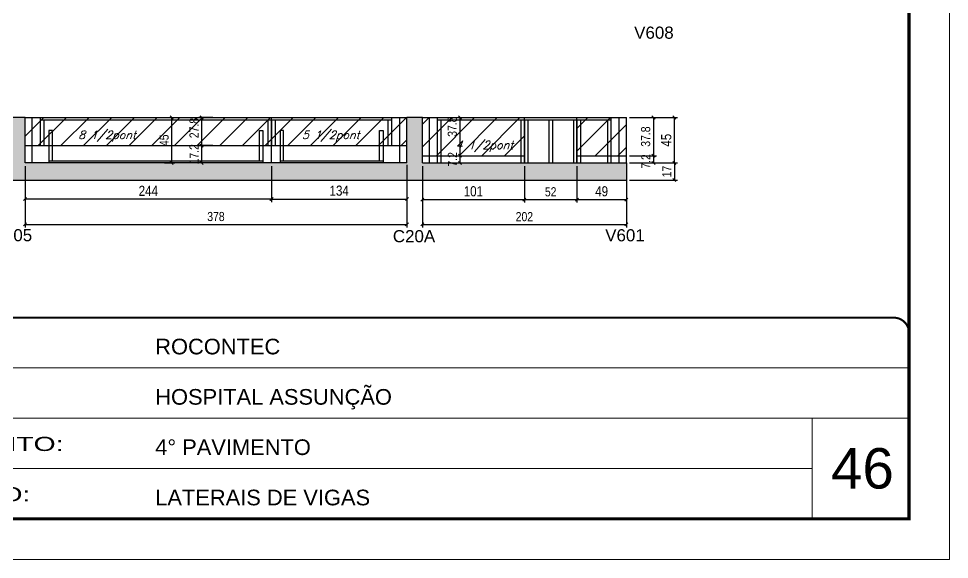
# Model space of a CAD drawing. Extents: x -20960 to -5926, y -2106 to 21915.
# Drawn here: x -10059 to -9137, y 8231 to 8766 of the extents above; entities that cross this region are included whole.
import ezdxf

# ---------------------------------------------------------------- set-up
doc = ezdxf.new("R2010")
doc.units = 0
doc.linetypes.add('CONTINUO', pattern=[0])
doc.linetypes.add('DASHED', pattern=[0.75, 0.5, -0.25])
for name, color, linetype in [('5', 5, 'Continuous'), ('COTA', 241, 'Continuous'), ('Painéis', 200, 'Continuous'), ('Reaproveitamento', 251, 'Continuous'), ('SARR_2.2x7', 40, 'Continuous'), ('SARR_3.5x7', 81, 'Continuous'), ('texto', 7, 'Continuous')]:
    doc.layers.add(name, color=color, linetype=linetype)
for name, color, linetype, lineweight in [('CARIMBO', 255, 'Continuous', 9), ('Folhas', 255, 'Continuous', 9), ('SARRAFO DE PRESSAO', 251, 'DASHED', 9)]:
    doc.layers.add(name, color=color, linetype=linetype, lineweight=lineweight)
doc.styles.add('ARIAL', font='arial.ttf')
doc.styles.add('COTA TECNICA', font='techl___.ttf', dxfattribs={"height": 10})
doc.styles.add('COTA TECNICA-50', font='techl___.ttf', dxfattribs={"height": 9})
doc.styles.add('Romans', font='romans.shx')
doc.styles.get("Standard").update_dxf_attribs({"font": 'arial.ttf'})
doc.styles.add('Tecnologia', font='')
doc.styles.get('Tecnologia').set_extended_font_data('Forgotten Futurist')
doc.dimstyles.new('COTA PAINEL-50', dxfattribs={"dimtxt": 9, "dimasz": 3, "dimexe": 3, "dimexo": 3, "dimgap": 3, "dimtad": 1, "dimdec": 1, "dimzin": 12, "dimdsep": 46, "dimtxsty": 'COTA TECNICA-50', "dimblk1": 'OBLIQUE', "dimblk2": 'OBLIQUE', "dimsah": 1, "dimcen": 0.9, "dimclrd": 4, "dimclre": 4, "dimclrt": 240, "dimadec": 1, "dimazin": 3, "dimtfac": 1, "dimtdec": 1, "dimtmove": 0, "dimatfit": 3, "dimfxl": 1, "dimtolj": 1, "dimtzin": 12, "dimarcsym": 0})
doc.dimstyles.new('PAINEL', dxfattribs={"dimtxt": 10, "dimasz": 3, "dimexe": 3, "dimexo": 3, "dimgap": 3, "dimtad": 1, "dimdec": 1, "dimzin": 12, "dimdsep": 46, "dimtxsty": 'COTA TECNICA', "dimblk1": 'OBLIQUE', "dimblk2": 'OBLIQUE', "dimsah": 1, "dimcen": 0.9, "dimclrd": 4, "dimclre": 4, "dimclrt": 240, "dimadec": 1, "dimazin": 3, "dimtfac": 1, "dimtdec": 1, "dimtmove": 0, "dimatfit": 3, "dimfxl": 1, "dimtolj": 1, "dimtzin": 12, "dimarcsym": 0})
pattern_1 = [(45, (-3139.394, -5742.876), (-11.22532, 11.22532), [])]

# ---------------------------------------------------------------- blocks, each defined once
blk = doc.blocks.new('9999999999')
at = {"color": 30, "linetype": 'CONTINUO'}
for p, q in [((98564.56, 34379.64), (99583.98, 34379.64)), ((98564.56, 34329.83), (99487.98, 34329.83)), ((99583.98, 34329.83), (99487.98, 34329.83)), ((99487.98, 34329.83), (99487.98, 34230.21)), ((98564.56, 34280.02), (99487.98, 34280.02))]:
    blk.add_line(p, q, dxfattribs=at)
at = {"color": 30, "linetype": 'CONTINUO', "const_width": 2}
blk.add_lwpolyline([(99583.98, 34230.21), (99583.98, 34414.45, 0.414214), (99568.98, 34429.45), (98228.98, 34429.45, 0.414214), (98213.98, 34414.45), (98213.98, 34245.21, 0.414214), (98228.98, 34230.21), (99583.98, 34230.21)], format="xyb", dxfattribs=at)
at = {"layer": 'Folhas'}
blk.add_lwpolyline([(98138.98, 34190.21), (99623.98, 34190.21), (99623.98, 35240.21), (98138.98, 35240.21)], close=True, dxfattribs=at)
at = {"layer": 'Folhas', "color": 30, "const_width": 3}
blk.add_lwpolyline([(98213.98, 34230.21), (99583.98, 34230.21), (99583.98, 35200.21), (98213.98, 35200.21)], close=True, dxfattribs=at)
at = {"color": 7, "linetype": 'Continuous', "ltscale": 5, "style": 'ARIAL'}
for s, height, p in [('ROCONTEC', 15.483, (98837.68, 34393.13)), ('HOSPITAL ASSUNÇÃO', 15.4829, (98837.68, 34343.32)), ('4° PAVIMENTO', 15.4829, (98837.68, 34293.51)), ('LATERAIS DE VIGAS', 15.4829, (98837.68, 34243.7))]:
    blk.add_text(s, height=height, dxfattribs=at).set_placement(p)
at = {"layer": 'Folhas', "color": 7, "style": 'Tecnologia', "width": 1.5}
for s, p in [('PAVIMENTO:', (98573.65, 34297.5)), ('PROJETO:', (98573.65, 34247.69))]:
    blk.add_text(s, height=14, dxfattribs=at).set_placement(p)
blk = doc.blocks.new('_Oblique')
at = {"color": 0, "linetype": 'ByBlock', "lineweight": -2}
blk.add_line((-0.5, -0.5), (0.5, 0.5), dxfattribs=at)
blk = doc.blocks.new('*D1690')
at = {"layer": 'COTA', "color": 4, "lineweight": -2, "ltscale": 25, "transparency": 16777216}
for p, q in [((-10052.19, 8620.44), (-10052.19, 8584.79)), ((-9808.15, 8602.64), (-9808.15, 8584.79)), ((-10052.19, 8587.79), (-9808.15, 8587.79))]:
    blk.add_line(p, q, dxfattribs=at)
at = {"layer": 'Defpoints', "color": 0, "ltscale": 25, "transparency": 16777216}
for p in [(-10052.19, 8623.44), (-9808.15, 8605.64), (-9808.15, 8587.79)]:
    blk.add_point(p, dxfattribs=at)
at = {"layer": 'COTA', "color": 4, "lineweight": -2, "ltscale": 25, "transparency": 16777216, "xscale": 3, "yscale": 3, "zscale": 3, "rotation": 180}
blk.add_blockref('_Oblique', (-10052.19, 8587.79), dxfattribs=at)
at = {"layer": 'COTA', "color": 4, "lineweight": -2, "ltscale": 25, "transparency": 16777216, "xscale": 3, "yscale": 3, "zscale": 3}
blk.add_blockref('_Oblique', (-9808.15, 8587.79), dxfattribs=at)
at = {"layer": 'COTA', "color": 240, "ltscale": 25, "transparency": 16777216, "insert": (-9930.17, 8595.86), "char_height": 10, "attachment_point": 5, "style": 'COTA TECNICA'}
blk.add_mtext('\\A1;244', dxfattribs=at)
blk = doc.blocks.new('*D1691')
at = {"layer": 'COTA', "color": 4, "lineweight": -2, "ltscale": 25, "transparency": 16777216}
for p, q in [((-9808.19, 8620.44), (-9808.19, 8584.75)), ((-9674.17, 8621.44), (-9674.17, 8584.75)), ((-9808.19, 8587.75), (-9674.17, 8587.75))]:
    blk.add_line(p, q, dxfattribs=at)
at = {"layer": 'Defpoints', "color": 0, "ltscale": 25, "transparency": 16777216}
for p in [(-9808.19, 8623.44), (-9674.17, 8624.44), (-9674.17, 8587.75)]:
    blk.add_point(p, dxfattribs=at)
at = {"layer": 'COTA', "color": 4, "lineweight": -2, "ltscale": 25, "transparency": 16777216, "xscale": 3, "yscale": 3, "zscale": 3, "rotation": 180}
blk.add_blockref('_Oblique', (-9808.19, 8587.75), dxfattribs=at)
at = {"layer": 'COTA', "color": 4, "lineweight": -2, "ltscale": 25, "transparency": 16777216, "xscale": 3, "yscale": 3, "zscale": 3}
blk.add_blockref('_Oblique', (-9674.17, 8587.75), dxfattribs=at)
at = {"layer": 'COTA', "color": 240, "ltscale": 25, "transparency": 16777216, "insert": (-9741.18, 8595.97), "char_height": 10, "attachment_point": 5, "style": 'COTA TECNICA'}
blk.add_mtext('\\A1;134', dxfattribs=at)
blk = doc.blocks.new('*D1654')
at = {"layer": 'COTA', "color": 4, "lineweight": -2, "ltscale": 25, "transparency": 16777216}
for p, q in [((-9658.8, 8620.44), (-9658.8, 8584.24)), ((-9557.81, 8620.44), (-9557.81, 8584.24)), ((-9658.8, 8587.24), (-9557.81, 8587.24))]:
    blk.add_line(p, q, dxfattribs=at)
at = {"layer": 'Defpoints', "color": 0, "ltscale": 25, "transparency": 16777216}
for p in [(-9658.8, 8623.44), (-9557.81, 8623.44), (-9557.81, 8587.24)]:
    blk.add_point(p, dxfattribs=at)
at = {"layer": 'COTA', "color": 4, "lineweight": -2, "ltscale": 25, "transparency": 16777216, "xscale": 3, "yscale": 3, "zscale": 3, "rotation": 180}
blk.add_blockref('_Oblique', (-9658.8, 8587.24), dxfattribs=at)
at = {"layer": 'COTA', "color": 4, "lineweight": -2, "ltscale": 25, "transparency": 16777216, "xscale": 3, "yscale": 3, "zscale": 3}
blk.add_blockref('_Oblique', (-9557.81, 8587.24), dxfattribs=at)
at = {"layer": 'COTA', "color": 240, "ltscale": 25, "transparency": 16777216, "insert": (-9608.3, 8595.34), "char_height": 10, "attachment_point": 5, "style": 'COTA TECNICA'}
blk.add_mtext('\\A1;101', dxfattribs=at)
blk = doc.blocks.new('*D1655')
at = {"layer": 'COTA', "color": 4, "lineweight": -2, "ltscale": 25, "transparency": 16777216}
for p, q in [((-9505.8, 8599.85), (-9505.8, 8584.24)), ((-9456.82, 8599.85), (-9456.82, 8584.24)), ((-9505.8, 8587.24), (-9456.82, 8587.24))]:
    blk.add_line(p, q, dxfattribs=at)
at = {"layer": 'Defpoints', "color": 0, "ltscale": 25, "transparency": 16777216}
for p in [(-9505.8, 8602.85), (-9456.82, 8602.85), (-9456.82, 8587.24)]:
    blk.add_point(p, dxfattribs=at)
at = {"layer": 'COTA', "color": 4, "lineweight": -2, "ltscale": 25, "transparency": 16777216, "xscale": 3, "yscale": 3, "zscale": 3, "rotation": 180}
blk.add_blockref('_Oblique', (-9505.8, 8587.24), dxfattribs=at)
at = {"layer": 'COTA', "color": 4, "lineweight": -2, "ltscale": 25, "transparency": 16777216, "xscale": 3, "yscale": 3, "zscale": 3}
blk.add_blockref('_Oblique', (-9456.82, 8587.24), dxfattribs=at)
at = {"layer": 'COTA', "color": 240, "ltscale": 25, "transparency": 16777216, "insert": (-9481.31, 8595.34), "char_height": 10, "attachment_point": 5, "style": 'COTA TECNICA'}
blk.add_mtext('\\A1;49', dxfattribs=at)
blk = doc.blocks.new('*D1694')
at = {"layer": 'COTA', "color": 4, "lineweight": -2, "ltscale": 25, "transparency": 16777216}
for p, q in [((-9453.82, 8668.44), (-9406.22, 8668.44)), ((-9409.22, 8623.44), (-9409.22, 8668.44)), ((-9453.82, 8623.44), (-9406.22, 8623.44))]:
    blk.add_line(p, q, dxfattribs=at)
at = {"layer": 'Defpoints', "color": 0, "ltscale": 25, "transparency": 16777216}
for p in [(-9456.82, 8668.44), (-9409.22, 8668.44), (-9456.82, 8623.44)]:
    blk.add_point(p, dxfattribs=at)
at = {"layer": 'COTA', "color": 4, "lineweight": -2, "ltscale": 25, "transparency": 16777216, "xscale": 3, "yscale": 3, "zscale": 3}
for p, rotation in [((-9409.22, 8668.44), 90), ((-9409.22, 8623.44), 270)]:
    blk.add_blockref('_Oblique', p, dxfattribs=dict(at, rotation=rotation))
at = {"layer": 'COTA', "color": 240, "ltscale": 25, "transparency": 16777216, "insert": (-9417.33, 8645.94), "char_height": 10, "attachment_point": 5, "rotation": 90, "style": 'COTA TECNICA'}
blk.add_mtext('\\A1;45', dxfattribs=at)
blk = doc.blocks.new('*D1663')
at = {"layer": 'COTA', "color": 4, "lineweight": -2, "transparency": 16777216}
for p, q in [((-9557.81, 8620.44), (-9557.81, 8584.24)), ((-9505.78, 8620.44), (-9505.78, 8584.24)), ((-9557.81, 8587.24), (-9505.78, 8587.24))]:
    blk.add_line(p, q, dxfattribs=at)
at = {"layer": 'Defpoints', "color": 0, "transparency": 16777216}
for p in [(-9557.81, 8623.44), (-9505.78, 8623.44), (-9505.78, 8587.24)]:
    blk.add_point(p, dxfattribs=at)
at = {"layer": 'COTA', "color": 4, "lineweight": -2, "transparency": 16777216, "xscale": 3, "yscale": 3, "zscale": 3, "rotation": 180}
blk.add_blockref('_Oblique', (-9557.81, 8587.24), dxfattribs=at)
at = {"layer": 'COTA', "color": 4, "lineweight": -2, "transparency": 16777216, "xscale": 3, "yscale": 3, "zscale": 3}
blk.add_blockref('_Oblique', (-9505.78, 8587.24), dxfattribs=at)
at = {"layer": 'COTA', "color": 240, "transparency": 16777216, "insert": (-9531.8, 8594.84), "char_height": 9, "attachment_point": 5, "style": 'COTA TECNICA-50'}
blk.add_mtext('\\A1;52', dxfattribs=at)
blk = doc.blocks.new('*D1707')
at = {"layer": 'COTA', "color": 4, "lineweight": -2, "transparency": 16777216}
for p, q in [((-9453.82, 8623.44), (-9406.22, 8623.44)), ((-9409.22, 8623.44), (-9409.22, 8606.44)), ((-9453.82, 8606.44), (-9406.22, 8606.44))]:
    blk.add_line(p, q, dxfattribs=at)
at = {"layer": 'Defpoints', "color": 0, "transparency": 16777216}
for p in [(-9456.82, 8623.44), (-9456.82, 8606.44), (-9409.22, 8606.44)]:
    blk.add_point(p, dxfattribs=at)
at = {"layer": 'COTA', "color": 4, "lineweight": -2, "transparency": 16777216, "xscale": 3, "yscale": 3, "zscale": 3}
for p, rotation in [((-9409.22, 8623.44), 90), ((-9409.22, 8606.44), 270)]:
    blk.add_blockref('_Oblique', p, dxfattribs=dict(at, rotation=rotation))
at = {"layer": 'COTA', "color": 240, "transparency": 16777216, "insert": (-9416.79, 8614.94), "char_height": 9, "attachment_point": 5, "rotation": 90, "style": 'COTA TECNICA-50'}
blk.add_mtext('\\A1;17', dxfattribs=at)
blk = doc.blocks.new('*D1710')
at = {"layer": 'COTA', "color": 4, "lineweight": -2, "transparency": 16777216}
for p, q in [((-9866.2, 8640.64), (-9880.24, 8640.64)), ((-9877.24, 8623.44), (-9877.24, 8640.64)), ((-9866.2, 8623.44), (-9880.24, 8623.44))]:
    blk.add_line(p, q, dxfattribs=at)
at = {"layer": 'Defpoints', "color": 0, "transparency": 16777216}
for p in [(-9877.24, 8640.64), (-9863.2, 8640.64), (-9863.2, 8623.44)]:
    blk.add_point(p, dxfattribs=at)
at = {"layer": 'COTA', "color": 4, "lineweight": -2, "transparency": 16777216, "xscale": 3, "yscale": 3, "zscale": 3}
for p, rotation in [((-9877.24, 8640.64), 90), ((-9877.24, 8623.44), 270)]:
    blk.add_blockref('_Oblique', p, dxfattribs=dict(at, rotation=rotation))
at = {"layer": 'COTA', "color": 240, "transparency": 16777216, "insert": (-9884.81, 8632.04), "char_height": 9, "attachment_point": 5, "rotation": 90, "style": 'COTA TECNICA-50'}
blk.add_mtext('\\A1;17.2', dxfattribs=at)
blk = doc.blocks.new('*D1711')
at = {"layer": 'COTA', "color": 4, "lineweight": -2, "transparency": 16777216}
for p, q in [((-9866.2, 8668.44), (-9880.24, 8668.44)), ((-9877.24, 8640.64), (-9877.24, 8668.44)), ((-9866.2, 8640.64), (-9880.24, 8640.64))]:
    blk.add_line(p, q, dxfattribs=at)
at = {"layer": 'Defpoints', "color": 0, "transparency": 16777216}
for p in [(-9877.24, 8668.44), (-9863.2, 8668.44), (-9863.2, 8640.64)]:
    blk.add_point(p, dxfattribs=at)
at = {"layer": 'COTA', "color": 4, "lineweight": -2, "transparency": 16777216, "xscale": 3, "yscale": 3, "zscale": 3}
for p, rotation in [((-9877.24, 8668.44), 90), ((-9877.24, 8640.64), 270)]:
    blk.add_blockref('_Oblique', p, dxfattribs=dict(at, rotation=rotation))
at = {"layer": 'COTA', "color": 240, "transparency": 16777216, "insert": (-9884.83, 8657.99), "char_height": 9, "attachment_point": 5, "rotation": 90, "style": 'COTA TECNICA-50'}
blk.add_mtext('\\A1;27.8', dxfattribs=at)
blk = doc.blocks.new('*D1712')
at = {"layer": 'COTA', "color": 4, "lineweight": -2, "transparency": 16777216}
for p, q in [((-9453.82, 8668.44), (-9426.97, 8668.44)), ((-9429.97, 8668.44), (-9429.97, 8630.64)), ((-9453.82, 8630.64), (-9426.97, 8630.64))]:
    blk.add_line(p, q, dxfattribs=at)
at = {"layer": 'Defpoints', "color": 0, "transparency": 16777216}
for p in [(-9456.82, 8668.44), (-9456.82, 8630.64), (-9429.97, 8630.64)]:
    blk.add_point(p, dxfattribs=at)
at = {"layer": 'COTA', "color": 4, "lineweight": -2, "transparency": 16777216, "xscale": 3, "yscale": 3, "zscale": 3}
for p, rotation in [((-9429.97, 8668.44), 90), ((-9429.97, 8630.64), 270)]:
    blk.add_blockref('_Oblique', p, dxfattribs=dict(at, rotation=rotation))
at = {"layer": 'COTA', "color": 240, "transparency": 16777216, "insert": (-9437.69, 8649.54), "char_height": 9, "attachment_point": 5, "rotation": 90, "style": 'COTA TECNICA-50'}
blk.add_mtext('\\A1;37.8', dxfattribs=at)
blk = doc.blocks.new('*D1713')
at = {"layer": 'COTA', "color": 4, "lineweight": -2, "transparency": 16777216}
for p, q in [((-9453.82, 8630.64), (-9426.97, 8630.64)), ((-9429.97, 8630.64), (-9429.97, 8623.44)), ((-9453.82, 8623.44), (-9426.97, 8623.44))]:
    blk.add_line(p, q, dxfattribs=at)
at = {"layer": 'Defpoints', "color": 0, "transparency": 16777216}
for p in [(-9456.82, 8630.64), (-9456.82, 8623.44), (-9429.97, 8623.44)]:
    blk.add_point(p, dxfattribs=at)
at = {"layer": 'COTA', "color": 4, "lineweight": -2, "transparency": 16777216, "xscale": 3, "yscale": 3, "zscale": 3}
for p, rotation in [((-9429.97, 8630.64), 90), ((-9429.97, 8623.44), 270)]:
    blk.add_blockref('_Oblique', p, dxfattribs=dict(at, rotation=rotation))
at = {"layer": 'COTA', "color": 240, "transparency": 16777216, "insert": (-9437.54, 8624.94), "char_height": 9, "attachment_point": 5, "rotation": 90, "style": 'COTA TECNICA-50'}
blk.add_mtext('\\A1;7.2', dxfattribs=at)
blk = doc.blocks.new('*D1714')
at = {"layer": 'COTA', "color": 4, "lineweight": -2, "transparency": 16777216}
for p, q in [((-9637.3, 8630.64), (-9618.48, 8630.64)), ((-9621.48, 8623.44), (-9621.48, 8630.64)), ((-9639.05, 8623.44), (-9618.48, 8623.44))]:
    blk.add_line(p, q, dxfattribs=at)
at = {"layer": 'Defpoints', "color": 0, "transparency": 16777216}
for p in [(-9640.3, 8630.64), (-9621.48, 8630.64), (-9642.05, 8623.44)]:
    blk.add_point(p, dxfattribs=at)
at = {"layer": 'COTA', "color": 4, "lineweight": -2, "transparency": 16777216, "xscale": 3, "yscale": 3, "zscale": 3}
for p, rotation in [((-9621.48, 8630.64), 90), ((-9621.48, 8623.44), 270)]:
    blk.add_blockref('_Oblique', p, dxfattribs=dict(at, rotation=rotation))
at = {"layer": 'COTA', "color": 240, "transparency": 16777216, "insert": (-9629.05, 8627.04), "char_height": 9, "attachment_point": 5, "rotation": 90, "style": 'COTA TECNICA-50'}
blk.add_mtext('\\A1;7.2', dxfattribs=at)
blk = doc.blocks.new('*D1715')
at = {"layer": 'COTA', "color": 4, "lineweight": -2, "transparency": 16777216}
for p, q in [((-9621.48, 8630.64), (-9621.48, 8668.44)), ((-9637.3, 8630.64), (-9618.48, 8630.64))]:
    blk.add_line(p, q, dxfattribs=at)
at = {"layer": 'Defpoints', "color": 0, "transparency": 16777216}
for p in [(-9621.48, 8668.44), (-9621.48, 8668.44), (-9640.3, 8630.64)]:
    blk.add_point(p, dxfattribs=at)
at = {"layer": 'COTA', "color": 4, "lineweight": -2, "transparency": 16777216, "xscale": 3, "yscale": 3, "zscale": 3}
for p, rotation in [((-9621.48, 8668.44), 90), ((-9621.48, 8630.64), 270)]:
    blk.add_blockref('_Oblique', p, dxfattribs=dict(at, rotation=rotation))
at = {"layer": 'COTA', "color": 240, "transparency": 16777216, "insert": (-9629.2, 8659.37), "char_height": 9, "attachment_point": 5, "rotation": 90, "style": 'COTA TECNICA-50'}
blk.add_mtext('\\A1;37.8', dxfattribs=at)
blk = doc.blocks.new('*D1716')
at = {"layer": 'COTA', "color": 4, "lineweight": -2, "transparency": 16777216}
for p, q in [((-9914.29, 8668.44), (-9903.92, 8668.44)), ((-9906.92, 8623.44), (-9906.92, 8668.44)), ((-9914.29, 8623.44), (-9903.92, 8623.44))]:
    blk.add_line(p, q, dxfattribs=at)
at = {"layer": 'Defpoints', "color": 0, "transparency": 16777216}
for p in [(-9917.29, 8668.44), (-9906.92, 8668.44), (-9917.29, 8623.44)]:
    blk.add_point(p, dxfattribs=at)
at = {"layer": 'COTA', "color": 4, "lineweight": -2, "transparency": 16777216, "xscale": 3, "yscale": 3, "zscale": 3}
for p, rotation in [((-9906.92, 8668.44), 90), ((-9906.92, 8623.44), 270)]:
    blk.add_blockref('_Oblique', p, dxfattribs=dict(at, rotation=rotation))
at = {"layer": 'COTA', "color": 240, "transparency": 16777216, "insert": (-9914.51, 8645.94), "char_height": 9, "attachment_point": 5, "rotation": 90, "style": 'COTA TECNICA-50'}
blk.add_mtext('\\A1;45', dxfattribs=at)
blk = doc.blocks.new('*D1719')
at = {"layer": 'COTA', "color": 4, "lineweight": -2, "transparency": 16777216}
for p, q in [((-10052.19, 8620.44), (-10052.19, 8559.68)), ((-9674.21, 8620.44), (-9674.21, 8559.68)), ((-10052.19, 8562.68), (-9674.21, 8562.68))]:
    blk.add_line(p, q, dxfattribs=at)
at = {"layer": 'Defpoints', "color": 0, "transparency": 16777216}
for p in [(-10052.19, 8623.44), (-9674.21, 8623.44), (-9674.21, 8562.68)]:
    blk.add_point(p, dxfattribs=at)
at = {"layer": 'COTA', "color": 4, "lineweight": -2, "transparency": 16777216, "xscale": 3, "yscale": 3, "zscale": 3, "rotation": 180}
blk.add_blockref('_Oblique', (-10052.19, 8562.68), dxfattribs=at)
at = {"layer": 'COTA', "color": 4, "lineweight": -2, "transparency": 16777216, "xscale": 3, "yscale": 3, "zscale": 3}
blk.add_blockref('_Oblique', (-9674.21, 8562.68), dxfattribs=at)
at = {"layer": 'COTA', "color": 240, "transparency": 16777216, "insert": (-9863.2, 8570.39), "char_height": 9, "attachment_point": 5, "style": 'COTA TECNICA-50'}
blk.add_mtext('\\A1;378', dxfattribs=at)
blk = doc.blocks.new('*D1720')
at = {"layer": 'COTA', "color": 4, "lineweight": -2, "transparency": 16777216}
for p, q in [((-9658.8, 8620.44), (-9658.8, 8559.68)), ((-9456.82, 8620.44), (-9456.82, 8559.68)), ((-9658.8, 8562.68), (-9456.82, 8562.68))]:
    blk.add_line(p, q, dxfattribs=at)
at = {"layer": 'Defpoints', "color": 0, "transparency": 16777216}
for p in [(-9658.8, 8623.44), (-9456.82, 8623.44), (-9456.82, 8562.68)]:
    blk.add_point(p, dxfattribs=at)
at = {"layer": 'COTA', "color": 4, "lineweight": -2, "transparency": 16777216, "xscale": 3, "yscale": 3, "zscale": 3, "rotation": 180}
blk.add_blockref('_Oblique', (-9658.8, 8562.68), dxfattribs=at)
at = {"layer": 'COTA', "color": 4, "lineweight": -2, "transparency": 16777216, "xscale": 3, "yscale": 3, "zscale": 3}
blk.add_blockref('_Oblique', (-9456.82, 8562.68), dxfattribs=at)
at = {"layer": 'COTA', "color": 240, "transparency": 16777216, "insert": (-9557.81, 8570.27), "char_height": 9, "attachment_point": 5, "style": 'COTA TECNICA-50'}
blk.add_mtext('\\A1;202', dxfattribs=at)

msp = doc.modelspace()

# ---------------------------------------------------------------- hatches: boundary and pattern name
at = {"layer": 'COTA', "linetype": 'ByBlock'}
h = msp.add_hatch(dxfattribs=at)
h.set_pattern_fill('AR-CONC', color=256, scale=0.03)
h.set_pattern_definition([(50, (-3139.3937, -5742.8755), (5.4655401, -0.4781726), [0.5715, -6.2865]), (355, (-3139.3937, -5742.8755), (-1.0573026, 5.7317054), [0.4572, -5.0292175]), (100.451445, (-3138.938, -5742.9154), (4.4082374, 5.2535326), [0.4857003, -5.3427073]), (46.1842, (-3139.3937, -5741.3515), (8.1323712, -1.2612698), [0.85725, -9.42975]), (96.63556, (-3138.716, -5741.457), (7.122124, 7.4227837), [0.7285507, -8.0140682]), (351.18415, (-3139.394, -5741.3515), (7.122124, 7.4227837), [0.685799, -7.543792]), (21, (-3138.6317, -5741.7325), (4.5484317, -3.067956), [0.5715, -6.2865]), (326, (-3138.6317, -5741.7325), (1.8540609, 5.525639), [0.4572, -5.0292]), (71.451445, (-3138.2526, -5741.988), (6.4024926, 2.457683), [0.4857003, -5.3426981]), (37.5, (-3139.3937, -5742.8755), (0.0926581, 2.53665117), [0, -4.96824, 0, -5.1054, 0, -5.04825]), (7.5, (-3139.3937, -5742.8755), (2.00458988, 3.00541724), [0, -2.91084, 0, -4.85394, 0, -1.92405]), (327.5, (-3141.093, -5742.8755), (4.06771786, -0.17186232), [0, -1.905, 0, -5.9436, 0, -7.8867]), (317.5, (-3141.855, -5742.8755), (4.44387544, 0.7627947), [0, -2.4765, 0, -3.94716, 0, -5.6007])])
h.paths.add_polyline_path([(-10052.19, 8668.44), (-10374.12, 8668.44), (-10374.12, 8655.24), (-10077.12, 8655.24), (-10077.12, 8606.44), (-9456.82, 8606.44), (-9456.82, 8623.44), (-9658.8, 8623.44), (-9658.8, 8668.44), (-9674.21, 8668.44), (-9674.21, 8623.44), (-10052.19, 8623.44)])
at = {"layer": 'Reaproveitamento'}
h = msp.add_hatch(dxfattribs=at)
h.set_pattern_fill('ANSI31', color=256, scale=5)
h.set_pattern_definition(pattern_1)
h.paths.add_polyline_path([(-9808.19, 8640.64), (-9808.19, 8668.44), (-10052.19, 8668.44), (-10052.19, 8640.64)])
h = msp.add_hatch(dxfattribs=at)
h.set_pattern_fill('ANSI31', color=256, scale=5)
h.set_pattern_definition(pattern_1)
h.paths.add_polyline_path([(-9674.21, 8640.64), (-9674.21, 8668.44), (-9808.19, 8668.44), (-9808.19, 8640.64)])
h = msp.add_hatch(dxfattribs=at)
h.set_pattern_fill('ANSI31', color=256, scale=5)
h.set_pattern_definition(pattern_1)
h.paths.add_polyline_path([(-9557.8, 8668.44), (-9658.8, 8668.44), (-9658.8, 8630.64), (-9557.8, 8630.64)])
h = msp.add_hatch(dxfattribs=at)
h.set_pattern_fill('ANSI31', color=256, scale=5)
h.set_pattern_definition(pattern_1)
h.paths.add_polyline_path([(-9505.8, 8668.44), (-9505.8, 8630.64), (-9456.82, 8630.64), (-9456.82, 8668.44)])

# ---------------------------------------------------------------- linework, layer by layer
at = {"layer": 'COTA', "linetype": 'ByBlock'}
for p, q in [((-10052.19, 8668.44), (-10374.12, 8668.44)), ((-9658.8, 8668.44), (-9674.21, 8668.44)), ((-9658.8, 8623.44), (-9456.82, 8623.44)), ((-9456.82, 8623.44), (-9456.82, 8606.44)), ((-10077.12, 8606.44), (-9456.82, 8606.44))]:
    msp.add_line(p, q, dxfattribs=at)
at = {"layer": 'Painéis'}
for p, q in [((-10052.19, 8668.44), (-9674.21, 8668.44)), ((-9658.8, 8668.44), (-9456.82, 8668.44)), ((-10052.19, 8640.64), (-9674.21, 8640.64)), ((-9658.8, 8630.64), (-9557.8, 8630.64)), ((-9505.8, 8630.64), (-9456.82, 8630.64)), ((-9674.21, 8623.44), (-10052.19, 8623.44)), ((-9658.8, 8623.44), (-9456.82, 8623.44))]:
    msp.add_line(p, q, dxfattribs=at)
at = {"layer": 'Painéis', "ltscale": 25}
for p, q in [((-10052.19, 8623.44), (-10052.19, 8668.44)), ((-9808.19, 8623.44), (-9808.19, 8668.44)), ((-9674.21, 8623.44), (-9674.21, 8668.44)), ((-9658.8, 8630.64), (-9658.8, 8668.44)), ((-9658.8, 8623.44), (-9658.8, 8668.44)), ((-9557.8, 8623.44), (-9557.8, 8668.44)), ((-9505.8, 8623.44), (-9505.8, 8668.44)), ((-9456.82, 8623.44), (-9456.82, 8668.44))]:
    msp.add_line(p, q, dxfattribs=at)
at = {"layer": 'SARR_2.2x7', "linetype": 'Continuous'}
for p, q in [((-10045.19, 8640.64), (-10045.19, 8668.44)), ((-10037.19, 8666.24), (-9808.19, 8666.24)), ((-9808.19, 8666.24), (-9689.21, 8666.24)), ((-9681.21, 8640.64), (-9681.21, 8668.44)), ((-9651.8, 8630.64), (-9651.8, 8668.44)), ((-9643.8, 8666.24), (-9557.8, 8666.24)), ((-9557.8, 8666.24), (-9505.8, 8666.24)), ((-9505.8, 8666.24), (-9471.82, 8666.24)), ((-9463.82, 8630.64), (-9463.82, 8668.44)), ((-10045.19, 8623.44), (-10045.19, 8640.64)), ((-9681.21, 8623.44), (-9681.21, 8640.64)), ((-9651.8, 8623.44), (-9651.8, 8630.64)), ((-9463.82, 8623.44), (-9463.82, 8630.64)), ((-10028.69, 8625.64), (-9816.64, 8625.64)), ((-9799.66, 8625.64), (-9697.66, 8625.64))]:
    msp.add_line(p, q, dxfattribs=at)
at = {"layer": 'SARR_3.5x7'}
for p, q in [((-10037.19, 8668.44), (-10037.19, 8640.64)), ((-10033.66, 8666.24), (-10033.66, 8640.64)), ((-9811.69, 8666.24), (-9811.69, 8640.64)), ((-9808.19, 8666.24), (-9808.19, 8640.64)), ((-9804.66, 8666.24), (-9804.66, 8640.64)), ((-9692.71, 8640.64), (-9692.71, 8666.24)), ((-9689.21, 8640.64), (-9689.21, 8668.44)), ((-9643.8, 8623.44), (-9643.8, 8668.44)), ((-9640.3, 8623.44), (-9640.3, 8666.24)), ((-9561.3, 8666.24), (-9561.3, 8623.44)), ((-9557.8, 8666.24), (-9557.8, 8623.44)), ((-9554.27, 8666.24), (-9554.27, 8623.44)), ((-9533.56, 8666.24), (-9533.56, 8623.44)), ((-9530.03, 8666.24), (-9530.03, 8623.44)), ((-9509.3, 8666.24), (-9509.3, 8623.44)), ((-9505.8, 8666.24), (-9505.8, 8623.44)), ((-9502.27, 8666.24), (-9502.27, 8623.44)), ((-9475.32, 8623.44), (-9475.32, 8666.24)), ((-9471.82, 8623.44), (-9471.82, 8668.44)), ((-10037.19, 8640.64), (-10033.66, 8640.64)), ((-9811.69, 8640.64), (-9804.66, 8640.64)), ((-9692.71, 8640.64), (-9689.21, 8640.64)), ((-9643.8, 8623.44), (-9640.3, 8623.44)), ((-9561.3, 8623.44), (-9554.27, 8623.44)), ((-9509.3, 8623.44), (-9502.27, 8623.44)), ((-9475.32, 8623.44), (-9471.82, 8623.44))]:
    msp.add_line(p, q, dxfattribs=at)
for points in [[(-10025.19, 8625.64), (-10025.19, 8655.64), (-10028.69, 8655.64), (-10028.69, 8623.44)], [(-9820.14, 8625.64), (-9820.14, 8655.64), (-9816.64, 8655.64), (-9816.64, 8623.44)], [(-9796.16, 8625.64), (-9796.16, 8655.64), (-9799.66, 8655.64), (-9799.66, 8623.44)], [(-9701.16, 8625.64), (-9701.16, 8655.64), (-9697.66, 8655.64), (-9697.66, 8623.44)]]:
    msp.add_lwpolyline(points, dxfattribs=at)

# ---------------------------------------------------------------- block references
at = {"layer": 'SARRAFO DE PRESSAO', "color": 6, "linetype": 'ByBlock'}
msp.add_blockref('9999999999', (-108760.98, -25959.14), dxfattribs=at)

# ---------------------------------------------------------------- texts
at = {"layer": '5', "linetype": 'Continuous'}
for s, p in [('V608', (-9449.12, 8746.43)), ('V605', (-10084.3, 8545.95)), ('C20A', (-9688.05, 8544.96)), ('V601', (-9477.79, 8545.87))]:
    msp.add_text(s, height=12, rotation=0.00004, dxfattribs=at).set_placement(p)
at = {"layer": 'CARIMBO', "style": 'ARIAL'}
msp.add_text('46', height=40, dxfattribs=at).set_placement((-9254.14, 8301.21))
at = {"layer": 'texto', "color": 2, "char_height": 8, "attachment_point": 5, "style": 'Romans'}
for s, insert in [('{\\Q19;\\C256;8 1/2pont}', (-9971.03, 8649.92)), ('{\\Q19;\\C256;5 1/2pont}', (-9749.6, 8649.92)), ('{\\Q19;\\C256;4 1/2pont}', (-9597.48, 8639.92))]:
    msp.add_mtext(s, dxfattribs=dict(at, insert=insert))

# ---------------------------------------------------------------- dimensions: what is measured, and where the dimension line sits
at = {"layer": 'COTA'}
for base, p1, p2, picture, middle in [((-9906.92, 8668.44), (-9917.29, 8623.44), (-9917.29, 8668.44), '*D1716', (-9914.51, 8645.94)), ((-9429.97, 8630.64), (-9456.82, 8668.44), (-9456.82, 8630.64), '*D1712', (-9437.69, 8649.54)), ((-9409.22, 8606.44), (-9456.82, 8623.44), (-9456.82, 8606.44), '*D1707', (-9416.79, 8614.94))]:
    dim = msp.add_linear_dim(base=base, p1=p1, p2=p2, angle=90, dimstyle='COTA PAINEL-50', dxfattribs=at)
    dim.commit()
    dim.dimension.update_dxf_attribs({"geometry": picture, "text_midpoint": middle})
for base, p1, p2, picture, middle in [((-9877.24, 8668.44), (-9863.2, 8640.64), (-9863.2, 8668.44), '*D1711', (-9877.24, 8657.99)), ((-9621.48, 8668.44), (-9640.3, 8630.64), (-9621.48, 8668.44), '*D1715', (-9621.48, 8659.37)), ((-9429.97, 8623.44), (-9456.82, 8630.64), (-9456.82, 8623.44), '*D1713', (-9429.97, 8624.94))]:
    dim = msp.add_linear_dim(base=base, p1=p1, p2=p2, angle=90, dimstyle='COTA PAINEL-50', override={"dimtmove": 1}, dxfattribs=at)
    dim.commit()
    dim.dimension.update_dxf_attribs({"geometry": picture, "text_midpoint": middle, "dimtype": 160})
at = {"layer": 'COTA', "ltscale": 25}
dim = msp.add_linear_dim(base=(-9409.22, 8668.44), p1=(-9456.82, 8623.44), p2=(-9456.82, 8668.44), angle=90, dimstyle='PAINEL', dxfattribs=at)
dim.commit()
dim.dimension.update_dxf_attribs({"geometry": '*D1694', "text_midpoint": (-9417.33, 8645.94)})
at = {"layer": 'COTA'}
for base, p1, p2, picture, middle in [((-9877.24, 8640.64), (-9863.2, 8623.44), (-9863.2, 8640.64), '*D1710', (-9877.24, 8632.04)), ((-9621.48, 8630.64), (-9642.05, 8623.44), (-9640.3, 8630.64), '*D1714', (-9621.48, 8627.04))]:
    dim = msp.add_linear_dim(base=base, p1=p1, p2=p2, angle=90, dimstyle='COTA PAINEL-50', dxfattribs=at)
    dim.commit()
    dim.dimension.update_dxf_attribs({"geometry": picture, "text_midpoint": middle, "dimtype": 160})
at = {"layer": 'COTA', "ltscale": 25}
for base, p1, p2, picture, middle in [((-9808.15, 8587.79), (-10052.19, 8623.44), (-9808.15, 8605.64), '*D1690', (-9930.17, 8595.86)), ((-9674.17, 8587.75), (-9808.19, 8623.44), (-9674.17, 8624.44), '*D1691', (-9741.18, 8595.97)), ((-9456.82, 8587.24), (-9505.8, 8602.85), (-9456.82, 8602.85), '*D1655', (-9481.31, 8595.34))]:
    dim = msp.add_linear_dim(base=base, p1=p1, p2=p2, dimstyle='PAINEL', dxfattribs=at)
    dim.commit()
    dim.dimension.update_dxf_attribs({"geometry": picture, "text_midpoint": middle})
at = {"layer": 'COTA'}
for base, p1, p2, picture, middle in [((-9674.21, 8562.68), (-10052.19, 8623.44), (-9674.21, 8623.44), '*D1719', (-9863.2, 8570.39)), ((-9456.82, 8562.68), (-9658.8, 8623.44), (-9456.82, 8623.44), '*D1720', (-9557.81, 8570.27)), ((-9505.78, 8587.24), (-9557.81, 8623.44), (-9505.78, 8623.44), '*D1663', (-9531.8, 8594.84))]:
    dim = msp.add_linear_dim(base=base, p1=p1, p2=p2, dimstyle='COTA PAINEL-50', dxfattribs=at)
    dim.commit()
    dim.dimension.update_dxf_attribs({"geometry": picture, "text_midpoint": middle})
at = {"layer": 'COTA', "ltscale": 25}
dim = msp.add_linear_dim(base=(-9557.81, 8587.24), p1=(-9658.8, 8623.44), p2=(-9557.81, 8623.44), dimstyle='PAINEL', dxfattribs=at)
dim.commit()
dim.dimension.update_dxf_attribs({"geometry": '*D1654', "text_midpoint": (-9608.3, 8587.24), "dimtype": 160})

doc.saveas('drawing.dxf')
